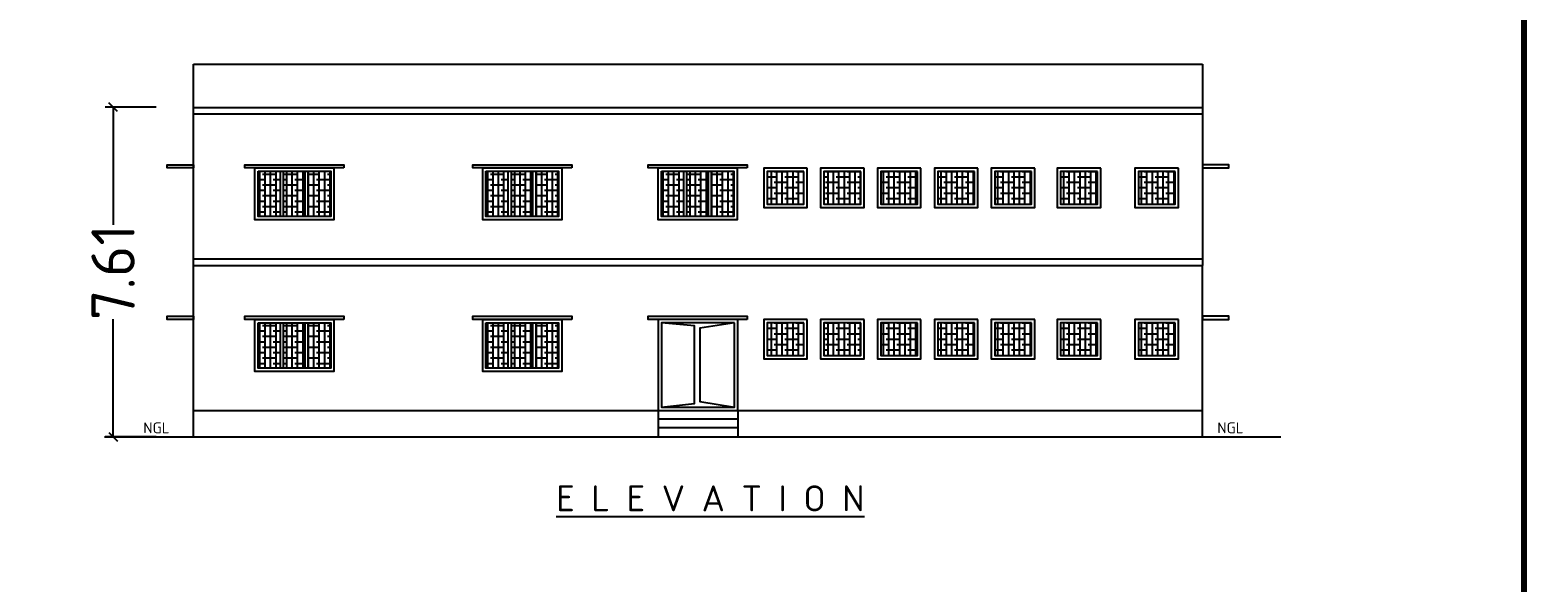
# Model space of a CAD drawing. Header units: metres. Extents: x 33037 to 86814, y -4407 to 25.
# Drawn here: x 86622.19 to 86656.79, y -4180.29 to -4167.54 of the extents above; entities that cross this region are included whole.
import ezdxf
from ezdxf.enums import TextEntityAlignment as Align

# ---------------------------------------------------------------- set-up
doc = ezdxf.new("R2010")
doc.units = ezdxf.units.M
doc.header["$MEASUREMENT"] = 0
doc.styles.add('ISO Proportional', font='isocpeur.ttf')
doc.dimstyles.new('SITE TO BOUND', dxfattribs={"dimtxt": 1, "dimasz": 0.2, "dimexe": 0.18, "dimexo": 0.0625, "dimgap": 0.09, "dimtad": 0, "dimtoh": 1, "dimzin": 0, "dimdsep": 46, "dimtxsty": 'ISO Proportional', "dimblk": 'OBLIQUE', "dimcen": 0.09, "dimclrd": 5, "dimclre": 2, "dimclrt": 7, "dimadec": 0, "dimazin": 0, "dimtfac": 1, "dimtofl": 0, "dimtmove": 2, "dimatfit": 3, "dimldrblk": 'OBLIQUE', "dimfxl": 0, "dimtolj": 1, "dimtzin": 0, "dimarcsym": 0})

# ---------------------------------------------------------------- blocks, each defined once
blk = doc.blocks.new('_Oblique')
at = {"color": 0, "linetype": 'ByBlock', "lineweight": -2}
blk.add_line((-0.5, -0.5), (0.5, 0.5), dxfattribs=at)
blk = doc.blocks.new('*D1445')
at = {"color": 2, "lineweight": -2}
for p, q in [((86625.115, -4169.324), (86623.935, -4169.324)), ((86625.115, -4176.934), (86623.935, -4176.934))]:
    blk.add_line(p, q, dxfattribs=at)
at = {"color": 5, "lineweight": -2}
for p, q in [((86624.115, -4169.324), (86624.115, -4172.039)), ((86624.115, -4176.934), (86624.115, -4174.219))]:
    blk.add_line(p, q, dxfattribs=at)
at = {"color": 5, "lineweight": -2, "xscale": 0.2, "yscale": 0.2, "zscale": 0.2}
for p, rotation in [((86624.115, -4169.324), 90), ((86624.115, -4176.934), 270)]:
    blk.add_blockref('_Oblique', p, dxfattribs=dict(at, rotation=rotation))
at = {"color": 7, "insert": (86624.115, -4173.129), "char_height": 1, "attachment_point": 5, "rotation": 90, "style": 'ISO Proportional'}
blk.add_mtext('\\A1;7.61', dxfattribs=at)

msp = doc.modelspace()

# ---------------------------------------------------------------- hatches: boundary and pattern name
h = msp.add_hatch()
h.set_pattern_fill('ANSI38', color=256, angle=45)
h.set_pattern_definition([(90, (559.38158, 144.12749), (-0.125, 0), []), (180, (559.38158, 144.12749), (-0.25, -0.125), [0.3125, -0.1875])])
h.paths.add_polyline_path([(86628.62828, -4170.79948), (86629.14495, -4170.79948), (86629.14495, -4171.84948), (86628.62828, -4171.84948)])
h.paths.add_polyline_path([(86628.55328, -4171.84948), (86628.05782, -4171.84948), (86628.05782, -4170.79948), (86628.55328, -4170.79948)])
h.paths.add_polyline_path([(86627.98282, -4171.84948), (86627.46615, -4171.84948), (86627.46615, -4170.79948), (86627.98282, -4170.79948)])
h = msp.add_hatch()
h.set_pattern_fill('ANSI38', color=256, angle=45)
h.set_pattern_definition([(90, (564.64794, 144.12749), (-0.125, 0), []), (180, (564.64794, 144.12749), (-0.25, -0.125), [0.3125, -0.1875])])
h.paths.add_polyline_path([(86633.89464, -4170.79948), (86634.41131, -4170.79948), (86634.41131, -4171.84948), (86633.89464, -4171.84948)])
h.paths.add_polyline_path([(86633.81964, -4171.84948), (86633.32418, -4171.84948), (86633.32418, -4170.79948), (86633.81964, -4170.79948)])
h.paths.add_polyline_path([(86633.24918, -4171.84948), (86632.73251, -4171.84948), (86632.73251, -4170.79948), (86633.24918, -4170.79948)])
h = msp.add_hatch()
h.set_pattern_fill('ANSI38', color=256, angle=45)
h.set_pattern_definition([(90, (568.70252, 144.12749), (-0.125, 0), []), (180, (568.70252, 144.12749), (-0.25, -0.125), [0.3125, -0.1875])])
h.paths.add_polyline_path([(86637.94922, -4170.79948), (86638.46589, -4170.79948), (86638.46589, -4171.84948), (86637.94922, -4171.84948)])
h.paths.add_polyline_path([(86637.87422, -4171.84948), (86637.37876, -4171.84948), (86637.37876, -4170.79948), (86637.87422, -4170.79948)])
h.paths.add_polyline_path([(86637.30376, -4171.84948), (86636.78709, -4171.84948), (86636.78709, -4170.79948), (86637.30376, -4170.79948)])
h = msp.add_hatch()
h.set_pattern_fill('ANSI38', color=256, angle=45)
h.set_pattern_definition([(90, (610.70618, 188.18843), (-0.125, 0), []), (180, (610.70618, 188.18843), (-0.25, -0.125), [0.3125, -0.1875])])
h.paths.add_polyline_path([(86640.07958, -4170.80419), (86639.23159, -4170.80419), (86639.23159, -4171.55758), (86640.07958, -4171.55758)])
h = msp.add_hatch()
h.set_pattern_fill('ANSI38', color=256, angle=45)
h.set_pattern_definition([(90, (609.39165, 188.18843), (-0.125, 0), []), (180, (609.39165, 188.18843), (-0.25, -0.125), [0.3125, -0.1875])])
h.paths.add_polyline_path([(86641.39411, -4170.80419), (86640.54613, -4170.80419), (86640.54613, -4171.55758), (86641.39411, -4171.55758)])
h = msp.add_hatch()
h.set_pattern_fill('ANSI38', color=256, angle=45)
h.set_pattern_definition([(90, (608.04509, 188.18843), (-0.125, 0), []), (180, (608.04509, 188.18843), (-0.25, -0.125), [0.3125, -0.1875])])
h.paths.add_polyline_path([(86642.70958, -4170.80419), (86641.86159, -4170.80419), (86641.86159, -4171.55758), (86642.70958, -4171.55758)])
h = msp.add_hatch()
h.set_pattern_fill('ANSI38', color=256, angle=45)
h.set_pattern_definition([(90, (606.62514, 188.18843), (-0.125, 0), []), (180, (606.62514, 188.18843), (-0.25, -0.125), [0.3125, -0.1875])])
h.paths.add_polyline_path([(86644.02458, -4170.80419), (86643.17659, -4170.80419), (86643.17659, -4171.55758), (86644.02458, -4171.55758)])
h = msp.add_hatch()
h.set_pattern_fill('ANSI38', color=256, angle=45)
h.set_pattern_definition([(90, (607.94014, 188.18843), (-0.125, 0), []), (180, (607.94014, 188.18843), (-0.25, -0.125), [0.3125, -0.1875])])
h.paths.add_polyline_path([(86645.33958, -4170.80419), (86644.49159, -4170.80419), (86644.49159, -4171.55758), (86645.33958, -4171.55758)])
h = msp.add_hatch()
h.set_pattern_fill('ANSI38', color=256, angle=45)
h.set_pattern_definition([(90, (609.4639, 188.18843), (-0.125, 0), []), (180, (609.4639, 188.18843), (-0.25, -0.125), [0.3125, -0.1875])])
h.paths.add_polyline_path([(86646.86334, -4170.80419), (86646.01536, -4170.80419), (86646.01536, -4171.55758), (86646.86334, -4171.55758)])
h = msp.add_hatch()
h.set_pattern_fill('ANSI38', color=256, angle=45)
h.set_pattern_definition([(90, (611.26046, 188.18843), (-0.125, 0), []), (180, (611.26046, 188.18843), (-0.25, -0.125), [0.3125, -0.1875])])
h.paths.add_polyline_path([(86648.6599, -4170.80419), (86647.81191, -4170.80419), (86647.81191, -4171.55758), (86648.6599, -4171.55758)])
h = msp.add_hatch()
h.set_pattern_fill('ANSI38', color=256, angle=45)
h.set_pattern_definition([(90, (559.38158, 140.62749), (-0.125, 0), []), (180, (559.38158, 140.62749), (-0.25, -0.125), [0.3125, -0.1875])])
h.paths.add_polyline_path([(86628.62828, -4174.29948), (86629.14495, -4174.29948), (86629.14495, -4175.34948), (86628.62828, -4175.34948)])
h.paths.add_polyline_path([(86628.55328, -4175.34948), (86628.05782, -4175.34948), (86628.05782, -4174.29948), (86628.55328, -4174.29948)])
h.paths.add_polyline_path([(86627.98282, -4175.34948), (86627.46615, -4175.34948), (86627.46615, -4174.29948), (86627.98282, -4174.29948)])
h = msp.add_hatch()
h.set_pattern_fill('ANSI38', color=256, angle=45)
h.set_pattern_definition([(90, (564.64794, 140.62749), (-0.125, 0), []), (180, (564.64794, 140.62749), (-0.25, -0.125), [0.3125, -0.1875])])
h.paths.add_polyline_path([(86633.89464, -4174.29948), (86634.41131, -4174.29948), (86634.41131, -4175.34948), (86633.89464, -4175.34948)])
h.paths.add_polyline_path([(86633.81964, -4175.34948), (86633.32418, -4175.34948), (86633.32418, -4174.29948), (86633.81964, -4174.29948)])
h.paths.add_polyline_path([(86633.24918, -4175.34948), (86632.73251, -4175.34948), (86632.73251, -4174.29948), (86633.24918, -4174.29948)])
h = msp.add_hatch()
h.set_pattern_fill('ANSI38', color=256, angle=45)
h.set_pattern_definition([(90, (610.70618, 184.68843), (-0.125, 0), []), (180, (610.70618, 184.68843), (-0.25, -0.125), [0.3125, -0.1875])])
h.paths.add_polyline_path([(86640.07958, -4174.30419), (86639.23159, -4174.30419), (86639.23159, -4175.05758), (86640.07958, -4175.05758)])
h = msp.add_hatch()
h.set_pattern_fill('ANSI38', color=256, angle=45)
h.set_pattern_definition([(90, (609.39165, 184.68843), (-0.125, 0), []), (180, (609.39165, 184.68843), (-0.25, -0.125), [0.3125, -0.1875])])
h.paths.add_polyline_path([(86641.39411, -4174.30419), (86640.54613, -4174.30419), (86640.54613, -4175.05758), (86641.39411, -4175.05758)])
h = msp.add_hatch()
h.set_pattern_fill('ANSI38', color=256, angle=45)
h.set_pattern_definition([(90, (608.04509, 184.68843), (-0.125, 0), []), (180, (608.04509, 184.68843), (-0.25, -0.125), [0.3125, -0.1875])])
h.paths.add_polyline_path([(86642.70958, -4174.30419), (86641.86159, -4174.30419), (86641.86159, -4175.05758), (86642.70958, -4175.05758)])
h = msp.add_hatch()
h.set_pattern_fill('ANSI38', color=256, angle=45)
h.set_pattern_definition([(90, (606.62514, 184.68843), (-0.125, 0), []), (180, (606.62514, 184.68843), (-0.25, -0.125), [0.3125, -0.1875])])
h.paths.add_polyline_path([(86644.02458, -4174.30419), (86643.17659, -4174.30419), (86643.17659, -4175.05758), (86644.02458, -4175.05758)])
h = msp.add_hatch()
h.set_pattern_fill('ANSI38', color=256, angle=45)
h.set_pattern_definition([(90, (607.94014, 184.68843), (-0.125, 0), []), (180, (607.94014, 184.68843), (-0.25, -0.125), [0.3125, -0.1875])])
h.paths.add_polyline_path([(86645.33958, -4174.30419), (86644.49159, -4174.30419), (86644.49159, -4175.05758), (86645.33958, -4175.05758)])
h = msp.add_hatch()
h.set_pattern_fill('ANSI38', color=256, angle=45)
h.set_pattern_definition([(90, (609.4639, 184.68843), (-0.125, 0), []), (180, (609.4639, 184.68843), (-0.25, -0.125), [0.3125, -0.1875])])
h.paths.add_polyline_path([(86646.86334, -4174.30419), (86646.01536, -4174.30419), (86646.01536, -4175.05758), (86646.86334, -4175.05758)])
h = msp.add_hatch()
h.set_pattern_fill('ANSI38', color=256, angle=45)
h.set_pattern_definition([(90, (611.26046, 184.68843), (-0.125, 0), []), (180, (611.26046, 184.68843), (-0.25, -0.125), [0.3125, -0.1875])])
h.paths.add_polyline_path([(86648.6599, -4174.30419), (86647.81191, -4174.30419), (86647.81191, -4175.05758), (86648.6599, -4175.05758)])

# ---------------------------------------------------------------- linework, layer by layer
for p, q in [((86625.97209, -4176.93448), (86625.97209, -4168.32448)), ((86625.97209, -4168.32448), (86649.29209, -4168.32448)), ((86649.29209, -4168.32448), (86649.29209, -4172.97448)), ((86625.97209, -4169.32448), (86649.29209, -4169.32448)), ((86625.97209, -4169.47448), (86649.29209, -4169.47448)), ((86627.98282, -4171.84948), (86627.98282, -4170.79948)), ((86628.05782, -4171.84948), (86628.05782, -4170.79948)), ((86628.55328, -4171.84948), (86628.55328, -4170.79948)), ((86628.62828, -4171.84948), (86628.62828, -4170.79948)), ((86633.24918, -4171.84948), (86633.24918, -4170.79948)), ((86633.32418, -4171.84948), (86633.32418, -4170.79948)), ((86633.81964, -4171.84948), (86633.81964, -4170.79948)), ((86633.89464, -4171.84948), (86633.89464, -4170.79948)), ((86637.30376, -4171.84948), (86637.30376, -4170.79948)), ((86637.37876, -4171.84948), (86637.37876, -4170.79948)), ((86637.87422, -4171.84948), (86637.87422, -4170.79948)), ((86637.94922, -4171.84948), (86637.94922, -4170.79948)), ((86625.97209, -4172.82448), (86649.29209, -4172.82448)), ((86625.97209, -4172.97448), (86649.29209, -4172.97448)), ((86649.29209, -4176.93448), (86649.29209, -4172.97448)), ((86627.98282, -4175.34948), (86627.98282, -4174.29948)), ((86628.05782, -4175.34948), (86628.05782, -4174.29948)), ((86628.55328, -4175.34948), (86628.55328, -4174.29948)), ((86628.62828, -4175.34948), (86628.62828, -4174.29948)), ((86633.24918, -4175.34948), (86633.24918, -4174.29948)), ((86633.32418, -4175.34948), (86633.32418, -4174.29948)), ((86633.81964, -4175.34948), (86633.81964, -4174.29948)), ((86633.89464, -4175.34948), (86633.89464, -4174.29948)), ((86625.97209, -4176.32448), (86649.29209, -4176.32448)), ((86636.71209, -4176.32448), (86636.71209, -4176.93448)), ((86636.71209, -4176.52448), (86638.55209, -4176.52448)), ((86638.55209, -4176.32448), (86638.55209, -4176.93448)), ((86623.91809, -4176.93448), (86651.1042, -4176.93448)), ((86636.71209, -4176.72448), (86638.55209, -4176.72448))]:
    msp.add_line(p, q)
at = {"const_width": 0.13933}
msp.add_lwpolyline([(86588.80011, -4151.73023), (86656.72512, -4151.73023), (86656.72512, -4212.50459), (86588.80011, -4212.50459)], close=True, dxfattribs=at)
for points in [[(86625.97209, -4170.72448), (86625.36209, -4170.72448), (86625.36209, -4170.64948), (86625.97209, -4170.64948)], [(86629.44995, -4170.72448), (86627.16115, -4170.72448), (86627.16115, -4170.64948), (86629.44995, -4170.64948)], [(86627.39115, -4170.72448), (86629.21995, -4170.72448), (86629.21995, -4171.92448), (86627.39115, -4171.92448)], [(86634.71631, -4170.72448), (86632.42751, -4170.72448), (86632.42751, -4170.64948), (86634.71631, -4170.64948)], [(86632.65751, -4170.72448), (86634.48631, -4170.72448), (86634.48631, -4171.92448), (86632.65751, -4171.92448)], [(86638.77089, -4170.72448), (86636.48209, -4170.72448), (86636.48209, -4170.64948), (86638.77089, -4170.64948)], [(86636.71209, -4170.72448), (86638.54089, -4170.72448), (86638.54089, -4171.92448), (86636.71209, -4171.92448)], [(86640.15789, -4170.72588), (86639.15329, -4170.72588), (86639.15329, -4171.63588), (86640.15789, -4171.63588)], [(86641.47242, -4170.72588), (86640.46782, -4170.72588), (86640.46782, -4171.63588), (86641.47242, -4171.63588)], [(86642.78789, -4170.72588), (86641.78329, -4170.72588), (86641.78329, -4171.63588), (86642.78789, -4171.63588)], [(86644.10289, -4170.72588), (86643.09829, -4170.72588), (86643.09829, -4171.63588), (86644.10289, -4171.63588)], [(86645.41789, -4170.72588), (86644.41329, -4170.72588), (86644.41329, -4171.63588), (86645.41789, -4171.63588)], [(86646.94165, -4170.72588), (86645.93705, -4170.72588), (86645.93705, -4171.63588), (86646.94165, -4171.63588)], [(86648.7382, -4170.72588), (86647.7336, -4170.72588), (86647.7336, -4171.63588), (86648.7382, -4171.63588)], [(86649.29209, -4170.72448), (86649.90209, -4170.72448), (86649.90209, -4170.64948), (86649.29209, -4170.64948)], [(86627.46615, -4170.79948), (86629.14495, -4170.79948), (86629.14495, -4171.84948), (86627.46615, -4171.84948)], [(86632.73251, -4170.79948), (86634.41131, -4170.79948), (86634.41131, -4171.84948), (86632.73251, -4171.84948)], [(86636.78709, -4170.79948), (86638.46589, -4170.79948), (86638.46589, -4171.84948), (86636.78709, -4171.84948)], [(86640.07958, -4170.80419), (86639.23159, -4170.80419), (86639.23159, -4171.55758), (86640.07958, -4171.55758)], [(86641.39411, -4170.80419), (86640.54613, -4170.80419), (86640.54613, -4171.55758), (86641.39411, -4171.55758)], [(86642.70958, -4170.80419), (86641.86159, -4170.80419), (86641.86159, -4171.55758), (86642.70958, -4171.55758)], [(86644.02458, -4170.80419), (86643.17659, -4170.80419), (86643.17659, -4171.55758), (86644.02458, -4171.55758)], [(86645.33958, -4170.80419), (86644.49159, -4170.80419), (86644.49159, -4171.55758), (86645.33958, -4171.55758)], [(86646.86334, -4170.80419), (86646.01536, -4170.80419), (86646.01536, -4171.55758), (86646.86334, -4171.55758)], [(86648.6599, -4170.80419), (86647.81191, -4170.80419), (86647.81191, -4171.55758), (86648.6599, -4171.55758)], [(86625.97209, -4174.22448), (86625.36209, -4174.22448), (86625.36209, -4174.14948), (86625.97209, -4174.14948)], [(86629.44995, -4174.22448), (86627.16115, -4174.22448), (86627.16115, -4174.14948), (86629.44995, -4174.14948)], [(86634.71631, -4174.22448), (86632.42751, -4174.22448), (86632.42751, -4174.14948), (86634.71631, -4174.14948)], [(86638.77089, -4174.22448), (86636.48209, -4174.22448), (86636.48209, -4174.14948), (86638.77089, -4174.14948)], [(86649.29209, -4174.22448), (86649.90209, -4174.22448), (86649.90209, -4174.14948), (86649.29209, -4174.14948)], [(86627.39115, -4174.22448), (86629.21995, -4174.22448), (86629.21995, -4175.42448), (86627.39115, -4175.42448)], [(86627.46615, -4174.29948), (86629.14495, -4174.29948), (86629.14495, -4175.34948), (86627.46615, -4175.34948)], [(86632.65751, -4174.22448), (86634.48631, -4174.22448), (86634.48631, -4175.42448), (86632.65751, -4175.42448)], [(86632.73251, -4174.29948), (86634.41131, -4174.29948), (86634.41131, -4175.34948), (86632.73251, -4175.34948)], [(86638.55209, -4174.22588), (86636.71209, -4174.22588), (86636.71209, -4176.32448), (86638.55209, -4176.32448)], [(86638.47709, -4174.30088), (86636.78709, -4174.30088), (86636.78709, -4176.24948), (86638.47709, -4176.24948)], [(86640.15789, -4174.22588), (86639.15329, -4174.22588), (86639.15329, -4175.13588), (86640.15789, -4175.13588)], [(86640.07958, -4174.30419), (86639.23159, -4174.30419), (86639.23159, -4175.05758), (86640.07958, -4175.05758)], [(86641.47242, -4174.22588), (86640.46782, -4174.22588), (86640.46782, -4175.13588), (86641.47242, -4175.13588)], [(86641.39411, -4174.30419), (86640.54613, -4174.30419), (86640.54613, -4175.05758), (86641.39411, -4175.05758)], [(86642.78789, -4174.22588), (86641.78329, -4174.22588), (86641.78329, -4175.13588), (86642.78789, -4175.13588)], [(86642.70958, -4174.30419), (86641.86159, -4174.30419), (86641.86159, -4175.05758), (86642.70958, -4175.05758)], [(86644.10289, -4174.22588), (86643.09829, -4174.22588), (86643.09829, -4175.13588), (86644.10289, -4175.13588)], [(86644.02458, -4174.30419), (86643.17659, -4174.30419), (86643.17659, -4175.05758), (86644.02458, -4175.05758)], [(86645.41789, -4174.22588), (86644.41329, -4174.22588), (86644.41329, -4175.13588), (86645.41789, -4175.13588)], [(86645.33958, -4174.30419), (86644.49159, -4174.30419), (86644.49159, -4175.05758), (86645.33958, -4175.05758)], [(86646.94165, -4174.22588), (86645.93705, -4174.22588), (86645.93705, -4175.13588), (86646.94165, -4175.13588)], [(86646.86334, -4174.30419), (86646.01536, -4174.30419), (86646.01536, -4175.05758), (86646.86334, -4175.05758)], [(86648.7382, -4174.22588), (86647.7336, -4174.22588), (86647.7336, -4175.13588), (86648.7382, -4175.13588)], [(86648.6599, -4174.30419), (86647.81191, -4174.30419), (86647.81191, -4175.05758), (86648.6599, -4175.05758)]]:
    msp.add_lwpolyline(points, close=True)
for points in [[(86636.78709, -4176.24948), (86637.5496, -4176.17007), (86637.5496, -4174.37184), (86636.78709, -4174.30088)], [(86638.47709, -4174.30088), (86637.67371, -4174.42768), (86637.67371, -4176.11812), (86638.47709, -4176.24948)]]:
    msp.add_lwpolyline(points)

# ---------------------------------------------------------------- texts
at = {"style": 'ISO Proportional'}
for p in [(86625.11779, -4176.72841), (86649.93971, -4176.72841)]:
    msp.add_text('NGL', height=0.25, dxfattribs=at).set_placement(p, align=Align.MIDDLE)
msp.add_text('%%UE L E V A T I O N', height=0.6, dxfattribs=at).set_placement((86634.35605, -4178.658))

# ---------------------------------------------------------------- dimensions: what is measured, and where the dimension line sits
dim = msp.add_aligned_dim(p1=(86625.97209, -4176.93448), p2=(86625.97209, -4169.32448), distance=1.85701, dimstyle='SITE TO BOUND')
dim.commit()
dim.dimension.update_dxf_attribs({"geometry": '*D1445', "text_midpoint": (86624.11508, -4173.12948)})

doc.saveas('drawing.dxf')
